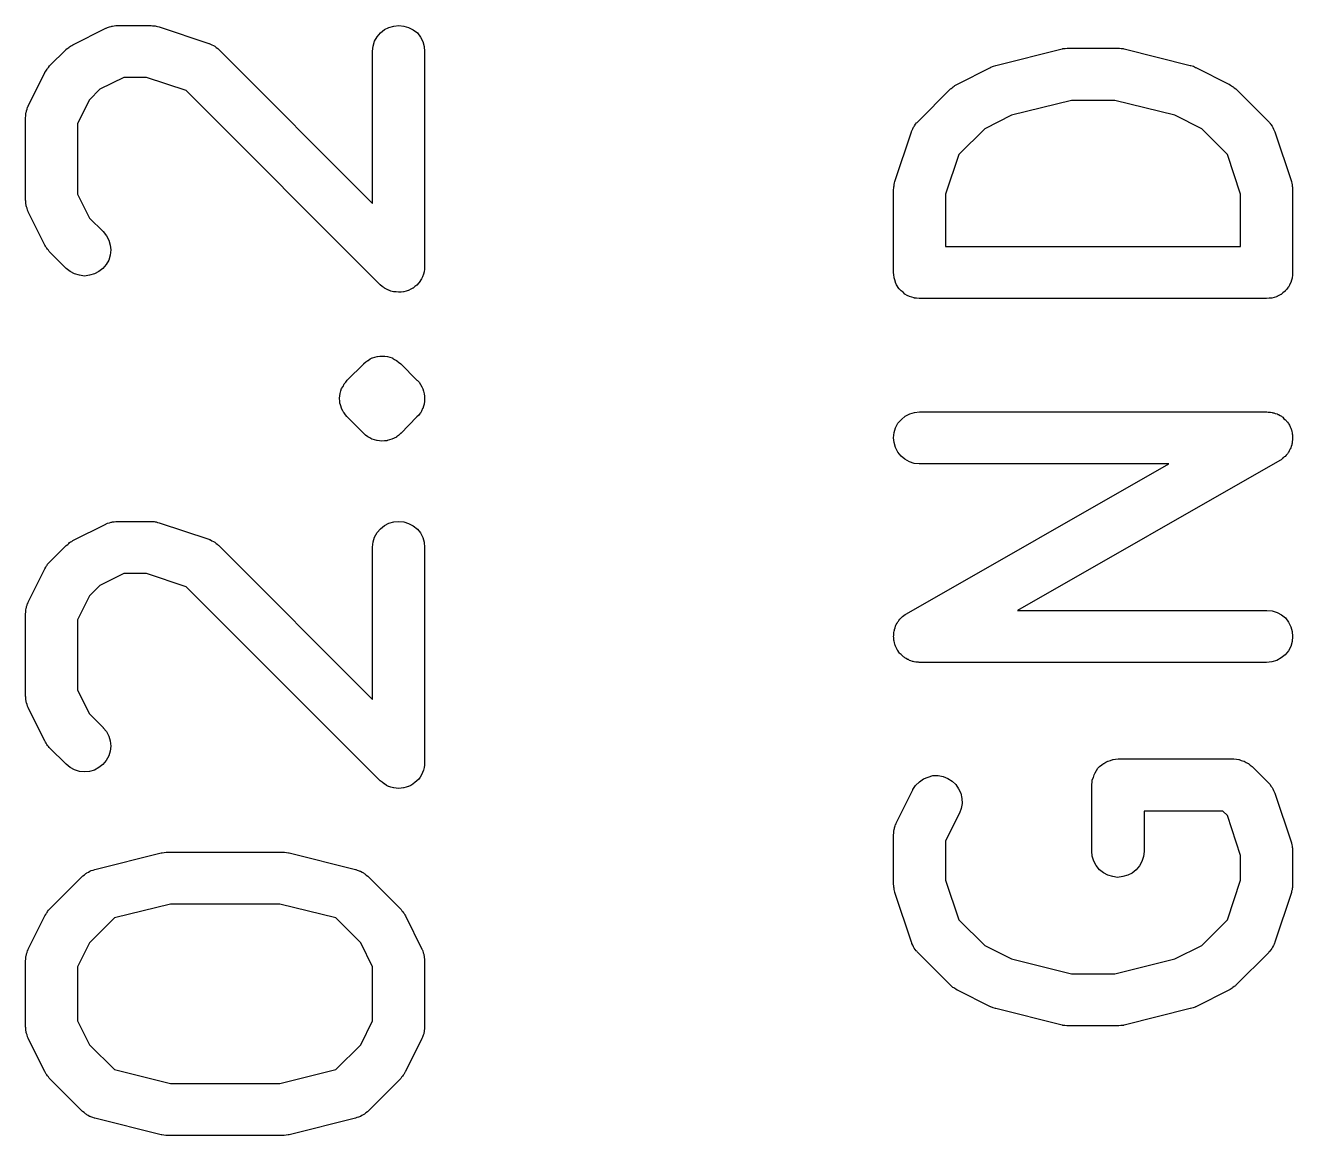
# Model space of a CAD drawing. Extents: x 160.2 to 226.8, y -124.8 to -85.
# Drawn here: x 206.402 to 210.052, y -124.724 to -121.526 of the extents above; entities that cross this region are included whole.
import ezdxf

# ---------------------------------------------------------------- set-up
doc = ezdxf.new("R2010")
doc.units = 0
doc.layers.add('BLACK', color=7, linetype='CONTINUOUS')

msp = doc.modelspace()

# ---------------------------------------------------------------- linework, layer by layer
at = {"layer": 'BLACK', "linetype": 'CONTINUOUS'}
for p, q in [((206.539, -121.582), (206.634, -121.534)), ((206.634, -121.534), (206.635, -121.534)), ((206.635, -121.534), (206.637, -121.533)), ((206.637, -121.533), (206.639, -121.532)), ((206.639, -121.532), (206.644, -121.53)), ((206.644, -121.53), (206.649, -121.529)), ((206.649, -121.529), (206.651, -121.528)), ((206.651, -121.528), (206.653, -121.528)), ((206.653, -121.528), (206.658, -121.527)), ((206.658, -121.527), (206.663, -121.526)), ((206.663, -121.526), (206.666, -121.526)), ((206.666, -121.526), (206.668, -121.526)), ((206.668, -121.526), (206.763, -121.526)), ((206.763, -121.526), (206.764, -121.526)), ((206.764, -121.526), (206.768, -121.527)), ((206.768, -121.527), (206.773, -121.527)), ((206.773, -121.527), (206.776, -121.527)), ((206.776, -121.527), (206.779, -121.528)), ((206.779, -121.528), (206.783, -121.529)), ((206.783, -121.529), (206.787, -121.53)), ((206.787, -121.53), (206.93, -121.578)), ((207.425, -121.548), (207.436, -121.538)), ((207.436, -121.538), (207.449, -121.532)), ((207.449, -121.532), (207.463, -121.528)), ((207.463, -121.528), (207.478, -121.526)), ((207.478, -121.526), (207.492, -121.528)), ((207.492, -121.528), (207.506, -121.532)), ((207.506, -121.532), (207.519, -121.539)), ((207.519, -121.539), (207.531, -121.548)), ((206.93, -121.578), (206.931, -121.578)), ((206.931, -121.578), (206.933, -121.579)), ((206.933, -121.579), (206.935, -121.58)), ((206.935, -121.58), (206.939, -121.582)), ((207.404, -121.586), (207.408, -121.572)), ((207.408, -121.572), (207.415, -121.559)), ((207.415, -121.559), (207.425, -121.548)), ((207.531, -121.548), (207.54, -121.56)), ((207.54, -121.56), (207.547, -121.573)), ((207.547, -121.573), (207.551, -121.587)), ((206.472, -121.643), (206.52, -121.596)), ((206.52, -121.595), (206.524, -121.592)), ((206.52, -121.596), (206.52, -121.595)), ((206.524, -121.592), (206.527, -121.59)), ((206.527, -121.59), (206.529, -121.588)), ((206.529, -121.588), (206.532, -121.586)), ((206.532, -121.586), (206.536, -121.584)), ((206.536, -121.584), (206.539, -121.582)), ((206.939, -121.582), (206.944, -121.584)), ((206.944, -121.584), (206.946, -121.585)), ((206.946, -121.585), (206.948, -121.586)), ((206.948, -121.586), (206.952, -121.59)), ((206.952, -121.59), (206.956, -121.593)), ((206.956, -121.593), (206.957, -121.594)), ((206.957, -121.594), (206.959, -121.596)), ((206.959, -121.596), (207.402, -122.039)), ((207.402, -121.6), (207.404, -121.586)), ((207.402, -121.601), (207.402, -121.6)), ((207.402, -122.039), (207.402, -121.601)), ((207.551, -121.587), (207.552, -121.601)), ((207.552, -121.601), (207.552, -122.22)), ((209.197, -121.642), (209.388, -121.594)), ((209.388, -121.594), (209.389, -121.594)), ((209.389, -121.594), (209.39, -121.593)), ((209.39, -121.593), (209.391, -121.593)), ((209.391, -121.593), (209.397, -121.593)), ((209.397, -121.593), (209.403, -121.592)), ((209.403, -121.592), (209.405, -121.592)), ((209.405, -121.592), (209.406, -121.592)), ((209.406, -121.592), (209.549, -121.592)), ((209.549, -121.592), (209.55, -121.592)), ((209.55, -121.592), (209.551, -121.592)), ((209.551, -121.592), (209.553, -121.592)), ((209.553, -121.592), (209.558, -121.593)), ((209.558, -121.593), (209.564, -121.593)), ((209.564, -121.593), (209.566, -121.594)), ((209.566, -121.594), (209.567, -121.594)), ((209.567, -121.594), (209.757, -121.642)), ((206.463, -121.655), (206.465, -121.652)), ((206.465, -121.652), (206.466, -121.65)), ((206.466, -121.65), (206.469, -121.647)), ((206.469, -121.647), (206.472, -121.643)), ((209.087, -121.695), (209.182, -121.647)), ((209.182, -121.647), (209.183, -121.647)), ((209.183, -121.646), (209.19, -121.644)), ((209.183, -121.647), (209.183, -121.646)), ((209.183, -121.647), (209.183, -121.647)), ((209.19, -121.644), (209.197, -121.642)), ((209.197, -121.642), (209.197, -121.642)), ((209.197, -121.642), (209.197, -121.642)), ((209.757, -121.642), (209.758, -121.642)), ((209.758, -121.642), (209.759, -121.642)), ((209.759, -121.642), (209.759, -121.642)), ((209.759, -121.642), (209.766, -121.644)), ((209.766, -121.644), (209.772, -121.647)), ((209.772, -121.647), (209.773, -121.647)), ((209.773, -121.647), (209.773, -121.647)), ((209.773, -121.647), (209.868, -121.695)), ((206.41, -121.758), (206.458, -121.663)), ((206.458, -121.662), (206.461, -121.658)), ((206.458, -121.663), (206.458, -121.662)), ((206.461, -121.658), (206.463, -121.655)), ((206.686, -121.676), (206.617, -121.71)), ((206.751, -121.676), (206.686, -121.676)), ((206.865, -121.714), (206.751, -121.676)), ((206.617, -121.71), (206.587, -121.741)), ((207.424, -122.273), (206.865, -121.714)), ((208.972, -121.804), (209.067, -121.709)), ((209.067, -121.709), (209.068, -121.708)), ((209.068, -121.708), (209.071, -121.706)), ((209.071, -121.706), (209.074, -121.703)), ((209.074, -121.703), (209.077, -121.701)), ((209.077, -121.701), (209.079, -121.699)), ((209.079, -121.699), (209.083, -121.697)), ((209.083, -121.697), (209.087, -121.695)), ((209.868, -121.695), (209.869, -121.695)), ((209.869, -121.695), (209.873, -121.698)), ((209.873, -121.698), (209.876, -121.7)), ((209.876, -121.7), (209.879, -121.702)), ((209.879, -121.702), (209.881, -121.703)), ((209.881, -121.703), (209.884, -121.706)), ((209.884, -121.706), (209.888, -121.709)), ((209.888, -121.709), (209.983, -121.804)), ((206.407, -121.767), (206.408, -121.762)), ((206.408, -121.762), (206.41, -121.76)), ((206.41, -121.76), (206.41, -121.758)), ((206.587, -121.741), (206.552, -121.809)), ((209.415, -121.742), (209.242, -121.785)), ((209.54, -121.742), (209.415, -121.742)), ((209.713, -121.785), (209.54, -121.742)), ((206.402, -121.791), (206.403, -121.788)), ((206.402, -121.792), (206.402, -121.791)), ((206.402, -122.03), (206.402, -121.792)), ((206.403, -121.781), (206.404, -121.776)), ((206.403, -121.786), (206.403, -121.781)), ((206.403, -121.788), (206.403, -121.786)), ((206.404, -121.776), (206.405, -121.774)), ((206.405, -121.772), (206.407, -121.767)), ((206.405, -121.774), (206.405, -121.772)), ((209.242, -121.785), (209.165, -121.824)), ((209.79, -121.824), (209.713, -121.785)), ((206.552, -121.809), (206.552, -122.012)), ((208.906, -121.976), (208.954, -121.833)), ((208.954, -121.832), (208.955, -121.83)), ((208.954, -121.833), (208.954, -121.832)), ((208.955, -121.83), (208.956, -121.828)), ((208.956, -121.828), (208.958, -121.824)), ((208.958, -121.824), (208.96, -121.819)), ((208.96, -121.819), (208.962, -121.817)), ((208.962, -121.817), (208.963, -121.815)), ((208.963, -121.815), (208.966, -121.811)), ((208.966, -121.811), (208.969, -121.807)), ((208.969, -121.807), (208.971, -121.806)), ((208.971, -121.806), (208.972, -121.804)), ((209.165, -121.824), (209.091, -121.898)), ((209.864, -121.898), (209.79, -121.824)), ((209.983, -121.804), (209.984, -121.805)), ((209.984, -121.805), (209.985, -121.807)), ((209.985, -121.807), (209.987, -121.808)), ((209.987, -121.808), (209.989, -121.812)), ((209.989, -121.812), (209.993, -121.816)), ((209.993, -121.816), (209.994, -121.818)), ((209.994, -121.818), (209.995, -121.82)), ((209.995, -121.82), (209.997, -121.825)), ((209.997, -121.825), (209.999, -121.829)), ((209.999, -121.829), (210, -121.831)), ((210, -121.831), (210.001, -121.833)), ((210.001, -121.833), (210.049, -121.976)), ((209.091, -121.898), (209.052, -122.012)), ((209.902, -122.012), (209.864, -121.898)), ((208.904, -121.984), (208.905, -121.98)), ((208.905, -121.98), (208.906, -121.976)), ((210.049, -121.976), (210.049, -121.977)), ((210.049, -121.977), (210.05, -121.981)), ((210.05, -121.981), (210.051, -121.985)), ((206.552, -122.012), (206.587, -122.081)), ((208.902, -121.999), (208.903, -121.995)), ((208.902, -122), (208.902, -121.999)), ((208.902, -122.238), (208.902, -122)), ((208.903, -121.991), (208.904, -121.988)), ((208.903, -121.995), (208.903, -121.991)), ((208.904, -121.988), (208.904, -121.984)), ((209.052, -122.012), (209.052, -122.163)), ((209.902, -122.163), (209.902, -122.012)), ((210.051, -121.985), (210.051, -121.989)), ((210.051, -121.989), (210.052, -121.992)), ((210.052, -121.992), (210.052, -121.996)), ((210.052, -121.996), (210.052, -122)), ((210.052, -122), (210.052, -122.238)), ((206.403, -122.032), (206.402, -122.03)), ((206.403, -122.034), (206.403, -122.032)), ((206.403, -122.039), (206.403, -122.034)), ((206.404, -122.044), (206.403, -122.039)), ((206.404, -122.046), (206.404, -122.044)), ((206.405, -122.049), (206.404, -122.046)), ((206.407, -122.053), (206.405, -122.049)), ((206.408, -122.058), (206.407, -122.053)), ((206.409, -122.06), (206.408, -122.058)), ((206.41, -122.062), (206.409, -122.06)), ((206.41, -122.063), (206.41, -122.062)), ((206.458, -122.159), (206.41, -122.063)), ((206.587, -122.081), (206.626, -122.12)), ((206.626, -122.12), (206.626, -122.12)), ((206.626, -122.12), (206.636, -122.132)), ((206.46, -122.162), (206.458, -122.159)), ((206.462, -122.166), (206.46, -122.162)), ((206.636, -122.132), (206.642, -122.145)), ((206.642, -122.145), (206.646, -122.159)), ((206.646, -122.159), (206.648, -122.173)), ((209.052, -122.163), (209.902, -122.163)), ((206.464, -122.168), (206.462, -122.166)), ((206.466, -122.171), (206.464, -122.168)), ((206.469, -122.174), (206.466, -122.171)), ((206.471, -122.177), (206.469, -122.174)), ((206.472, -122.178), (206.471, -122.177)), ((206.52, -122.226), (206.472, -122.178)), ((206.642, -122.202), (206.635, -122.215)), ((206.646, -122.188), (206.642, -122.202)), ((206.648, -122.173), (206.646, -122.188)), ((206.531, -122.235), (206.52, -122.226)), ((206.544, -122.242), (206.531, -122.235)), ((206.614, -122.235), (206.601, -122.242)), ((206.625, -122.226), (206.614, -122.235)), ((206.635, -122.215), (206.625, -122.226)), ((207.551, -122.236), (207.549, -122.243)), ((207.552, -122.228), (207.551, -122.236)), ((207.551, -122.236), (207.551, -122.236)), ((207.551, -122.236), (207.551, -122.236)), ((207.552, -122.22), (207.552, -122.221)), ((207.552, -122.221), (207.552, -122.221)), ((207.552, -122.221), (207.552, -122.221)), ((207.552, -122.221), (207.552, -122.221)), ((207.552, -122.221), (207.552, -122.228)), ((208.903, -122.245), (208.902, -122.238)), ((210.052, -122.238), (210.052, -122.239)), ((206.558, -122.246), (206.544, -122.242)), ((206.572, -122.248), (206.558, -122.246)), ((206.587, -122.246), (206.572, -122.248)), ((206.601, -122.242), (206.587, -122.246)), ((207.43, -122.278), (207.424, -122.273)), ((207.53, -122.274), (207.524, -122.278)), ((207.535, -122.268), (207.53, -122.274)), ((207.53, -122.274), (207.53, -122.274)), ((207.53, -122.274), (207.53, -122.274)), ((207.539, -122.263), (207.535, -122.268)), ((207.543, -122.256), (207.539, -122.262)), ((207.539, -122.262), (207.539, -122.262)), ((207.539, -122.262), (207.539, -122.263)), ((207.546, -122.25), (207.543, -122.256)), ((207.549, -122.243), (207.546, -122.25)), ((207.546, -122.25), (207.546, -122.25)), ((207.546, -122.25), (207.546, -122.25)), ((208.904, -122.252), (208.903, -122.245)), ((208.904, -122.253), (208.904, -122.252)), ((208.904, -122.252), (208.904, -122.252)), ((208.906, -122.259), (208.904, -122.253)), ((208.908, -122.266), (208.906, -122.259)), ((208.908, -122.267), (208.908, -122.266)), ((208.908, -122.266), (208.908, -122.266)), ((208.911, -122.273), (208.908, -122.267)), ((208.915, -122.279), (208.911, -122.273)), ((210.043, -122.274), (210.04, -122.28)), ((210.046, -122.268), (210.043, -122.274)), ((210.047, -122.267), (210.046, -122.267)), ((210.046, -122.267), (210.046, -122.268)), ((210.049, -122.26), (210.047, -122.267)), ((210.051, -122.254), (210.049, -122.26)), ((210.052, -122.246), (210.051, -122.253)), ((210.051, -122.253), (210.051, -122.253)), ((210.051, -122.253), (210.051, -122.254)), ((210.052, -122.239), (210.052, -122.239)), ((210.052, -122.239), (210.052, -122.239)), ((210.052, -122.239), (210.052, -122.239)), ((210.052, -122.239), (210.052, -122.246)), ((207.435, -122.282), (207.43, -122.278)), ((207.436, -122.282), (207.435, -122.282)), ((207.436, -122.283), (207.436, -122.282)), ((207.442, -122.286), (207.436, -122.283)), ((207.448, -122.289), (207.442, -122.286)), ((207.449, -122.289), (207.448, -122.289)), ((207.448, -122.289), (207.448, -122.289)), ((207.455, -122.292), (207.449, -122.289)), ((207.462, -122.294), (207.455, -122.292)), ((207.463, -122.294), (207.462, -122.294)), ((207.462, -122.294), (207.462, -122.294)), ((207.47, -122.294), (207.463, -122.294)), ((207.477, -122.295), (207.47, -122.294)), ((207.484, -122.295), (207.477, -122.295)), ((207.477, -122.295), (207.477, -122.295)), ((207.477, -122.295), (207.477, -122.295)), ((207.491, -122.294), (207.484, -122.295)), ((207.492, -122.294), (207.491, -122.294)), ((207.499, -122.292), (207.492, -122.294)), ((207.492, -122.294), (207.492, -122.294)), ((207.505, -122.29), (207.499, -122.292)), ((207.506, -122.29), (207.505, -122.29)), ((207.512, -122.286), (207.506, -122.29)), ((207.506, -122.29), (207.506, -122.29)), ((207.518, -122.283), (207.512, -122.286)), ((207.519, -122.283), (207.518, -122.283)), ((207.524, -122.278), (207.519, -122.283)), ((207.519, -122.283), (207.519, -122.283)), ((208.915, -122.28), (208.915, -122.279)), ((208.915, -122.279), (208.915, -122.279)), ((208.919, -122.285), (208.915, -122.28)), ((208.924, -122.291), (208.919, -122.285)), ((208.93, -122.295), (208.924, -122.291)), ((208.924, -122.291), (208.924, -122.291)), ((208.924, -122.291), (208.924, -122.291)), ((208.935, -122.3), (208.93, -122.295)), ((208.942, -122.304), (208.935, -122.3)), ((208.935, -122.3), (208.935, -122.3)), ((208.935, -122.3), (208.935, -122.3)), ((208.948, -122.307), (208.942, -122.304)), ((208.955, -122.309), (208.948, -122.307)), ((208.948, -122.307), (208.948, -122.307)), ((208.948, -122.307), (208.948, -122.307)), ((208.962, -122.311), (208.955, -122.309)), ((208.962, -122.312), (208.962, -122.311)), ((208.962, -122.311), (208.962, -122.311)), ((209.999, -122.31), (209.992, -122.312)), ((210.005, -122.308), (209.999, -122.31)), ((210.006, -122.308), (210.005, -122.308)), ((210.012, -122.304), (210.006, -122.307)), ((210.006, -122.307), (210.006, -122.308)), ((210.018, -122.301), (210.012, -122.304)), ((210.019, -122.301), (210.018, -122.301)), ((210.024, -122.296), (210.019, -122.301)), ((210.019, -122.301), (210.019, -122.301)), ((210.03, -122.292), (210.024, -122.296)), ((210.035, -122.286), (210.03, -122.291)), ((210.03, -122.291), (210.03, -122.291)), ((210.03, -122.291), (210.03, -122.292)), ((210.039, -122.28), (210.035, -122.286)), ((210.04, -122.28), (210.039, -122.28)), ((210.039, -122.28), (210.039, -122.28)), ((208.969, -122.312), (208.962, -122.312)), ((208.976, -122.313), (208.969, -122.312)), ((208.977, -122.313), (208.976, -122.313)), ((209.977, -122.313), (208.977, -122.313)), ((208.977, -122.313), (208.977, -122.313)), ((208.977, -122.313), (208.977, -122.313)), ((208.977, -122.313), (208.977, -122.313)), ((209.984, -122.312), (209.977, -122.313)), ((209.991, -122.312), (209.984, -122.312)), ((209.992, -122.312), (209.991, -122.312)), ((209.992, -122.312), (209.992, -122.312)), ((207.383, -122.495), (207.388, -122.491)), ((207.388, -122.491), (207.389, -122.491)), ((207.389, -122.491), (207.395, -122.487)), ((207.389, -122.491), (207.389, -122.491)), ((207.395, -122.487), (207.401, -122.484)), ((207.401, -122.484), (207.402, -122.484)), ((207.402, -122.484), (207.409, -122.482)), ((207.402, -122.484), (207.402, -122.484)), ((207.409, -122.482), (207.415, -122.48)), ((207.415, -122.48), (207.416, -122.48)), ((207.416, -122.48), (207.423, -122.479)), ((207.416, -122.48), (207.416, -122.48)), ((207.423, -122.479), (207.43, -122.479)), ((207.43, -122.479), (207.431, -122.479)), ((207.43, -122.479), (207.43, -122.479)), ((207.431, -122.479), (207.437, -122.479)), ((207.437, -122.479), (207.445, -122.48)), ((207.445, -122.48), (207.445, -122.48)), ((207.445, -122.48), (207.445, -122.48)), ((207.445, -122.48), (207.452, -122.482)), ((207.452, -122.482), (207.459, -122.484)), ((207.459, -122.484), (207.459, -122.484)), ((207.459, -122.484), (207.459, -122.485)), ((207.459, -122.485), (207.465, -122.488)), ((207.465, -122.488), (207.471, -122.491)), ((207.471, -122.491), (207.472, -122.491)), ((207.472, -122.491), (207.472, -122.492)), ((207.472, -122.492), (207.477, -122.496)), ((207.329, -122.548), (207.377, -122.501)), ((207.377, -122.5), (207.383, -122.495)), ((207.377, -122.501), (207.377, -122.5)), ((207.377, -122.5), (207.377, -122.5)), ((207.377, -122.5), (207.377, -122.5)), ((207.377, -122.5), (207.377, -122.5)), ((207.477, -122.496), (207.483, -122.501)), ((207.483, -122.501), (207.53, -122.548)), ((207.313, -122.572), (207.317, -122.566)), ((207.317, -122.566), (207.32, -122.559)), ((207.32, -122.559), (207.325, -122.554)), ((207.32, -122.559), (207.32, -122.559)), ((207.32, -122.559), (207.32, -122.559)), ((207.32, -122.559), (207.32, -122.559)), ((207.32, -122.559), (207.32, -122.559)), ((207.325, -122.554), (207.329, -122.548)), ((207.53, -122.548), (207.531, -122.549)), ((207.531, -122.549), (207.531, -122.549)), ((207.531, -122.549), (207.531, -122.549)), ((207.531, -122.549), (207.531, -122.549)), ((207.531, -122.549), (207.531, -122.549)), ((207.531, -122.549), (207.531, -122.549)), ((207.531, -122.549), (207.531, -122.549)), ((207.531, -122.549), (207.536, -122.554)), ((207.536, -122.554), (207.54, -122.56)), ((207.54, -122.56), (207.54, -122.56)), ((207.54, -122.56), (207.54, -122.56)), ((207.54, -122.56), (207.54, -122.56)), ((207.54, -122.56), (207.54, -122.56)), ((207.54, -122.56), (207.544, -122.567)), ((207.544, -122.567), (207.547, -122.573)), ((207.307, -122.6), (207.308, -122.593)), ((207.307, -122.601), (207.307, -122.6)), ((207.308, -122.608), (207.307, -122.601)), ((207.307, -122.601), (207.307, -122.601)), ((207.307, -122.601), (207.307, -122.601)), ((207.307, -122.601), (207.307, -122.601)), ((207.308, -122.593), (207.309, -122.586)), ((207.309, -122.586), (207.311, -122.579)), ((207.309, -122.586), (207.309, -122.586)), ((207.309, -122.586), (207.309, -122.586)), ((207.309, -122.586), (207.309, -122.586)), ((207.309, -122.586), (207.309, -122.586)), ((207.311, -122.579), (207.313, -122.572)), ((207.313, -122.572), (207.313, -122.572)), ((207.313, -122.572), (207.313, -122.572)), ((207.313, -122.572), (207.313, -122.572)), ((207.313, -122.572), (207.313, -122.572)), ((207.547, -122.573), (207.547, -122.573)), ((207.547, -122.573), (207.547, -122.573)), ((207.547, -122.573), (207.547, -122.573)), ((207.547, -122.573), (207.547, -122.573)), ((207.547, -122.573), (207.549, -122.58)), ((207.549, -122.58), (207.551, -122.587)), ((207.551, -122.587), (207.551, -122.587)), ((207.551, -122.587), (207.551, -122.587)), ((207.551, -122.587), (207.551, -122.587)), ((207.551, -122.587), (207.551, -122.587)), ((207.551, -122.587), (207.552, -122.594)), ((207.552, -122.594), (207.552, -122.601)), ((207.552, -122.601), (207.552, -122.602)), ((207.552, -122.602), (207.552, -122.602)), ((207.552, -122.602), (207.552, -122.602)), ((207.552, -122.602), (207.552, -122.602)), ((207.552, -122.602), (207.552, -122.609)), ((207.308, -122.615), (207.308, -122.608)), ((207.309, -122.615), (207.308, -122.615)), ((207.308, -122.615), (207.308, -122.615)), ((207.308, -122.615), (207.308, -122.615)), ((207.309, -122.616), (207.309, -122.615)), ((207.311, -122.622), (207.309, -122.616)), ((207.313, -122.629), (207.311, -122.622)), ((207.313, -122.63), (207.313, -122.629)), ((207.313, -122.629), (207.313, -122.629)), ((207.313, -122.629), (207.313, -122.629)), ((207.313, -122.629), (207.313, -122.629)), ((207.316, -122.636), (207.313, -122.63)), ((207.319, -122.642), (207.316, -122.636)), ((207.543, -122.637), (207.54, -122.643)), ((207.546, -122.63), (207.543, -122.637)), ((207.547, -122.63), (207.546, -122.63)), ((207.546, -122.63), (207.546, -122.63)), ((207.549, -122.623), (207.547, -122.63)), ((207.547, -122.63), (207.547, -122.63)), ((207.547, -122.63), (207.547, -122.63)), ((207.551, -122.617), (207.549, -122.623)), ((207.549, -122.623), (207.549, -122.623)), ((207.552, -122.609), (207.551, -122.616)), ((207.551, -122.616), (207.551, -122.616)), ((207.551, -122.616), (207.551, -122.616)), ((207.551, -122.616), (207.551, -122.616)), ((207.551, -122.616), (207.551, -122.617)), ((208.963, -122.641), (208.977, -122.639)), ((208.977, -122.639), (209.977, -122.639)), ((209.977, -122.639), (209.978, -122.639)), ((209.978, -122.639), (209.981, -122.64)), ((209.981, -122.64), (209.983, -122.64)), ((209.983, -122.64), (209.988, -122.64)), ((209.988, -122.64), (209.993, -122.641)), ((207.32, -122.642), (207.319, -122.642)), ((207.319, -122.642), (207.319, -122.642)), ((207.319, -122.642), (207.319, -122.642)), ((207.319, -122.642), (207.319, -122.642)), ((207.324, -122.648), (207.32, -122.642)), ((207.328, -122.653), (207.324, -122.648)), ((207.329, -122.654), (207.328, -122.653)), ((207.377, -122.702), (207.329, -122.654)), ((207.329, -122.654), (207.329, -122.654)), ((207.329, -122.654), (207.329, -122.654)), ((207.329, -122.654), (207.329, -122.654)), ((207.329, -122.654), (207.329, -122.654)), ((207.329, -122.654), (207.329, -122.654)), ((207.329, -122.654), (207.329, -122.654)), ((207.53, -122.654), (207.483, -122.702)), ((207.535, -122.649), (207.53, -122.654)), ((207.539, -122.643), (207.535, -122.649)), ((207.535, -122.649), (207.535, -122.649)), ((207.54, -122.643), (207.539, -122.643)), ((207.539, -122.643), (207.539, -122.643)), ((207.54, -122.643), (207.54, -122.643)), ((207.54, -122.643), (207.54, -122.643)), ((208.908, -122.685), (208.915, -122.672)), ((208.915, -122.672), (208.925, -122.661)), ((208.925, -122.661), (208.936, -122.652)), ((208.936, -122.652), (208.949, -122.645)), ((208.949, -122.645), (208.963, -122.641)), ((209.993, -122.641), (209.995, -122.642)), ((209.995, -122.642), (209.998, -122.642)), ((209.998, -122.642), (210.002, -122.644)), ((210.002, -122.644), (210.007, -122.645)), ((210.007, -122.645), (210.009, -122.647)), ((210.009, -122.647), (210.011, -122.647)), ((210.011, -122.647), (210.016, -122.65)), ((210.016, -122.65), (210.02, -122.652)), ((210.02, -122.652), (210.022, -122.654)), ((210.022, -122.654), (210.024, -122.655)), ((210.024, -122.655), (210.027, -122.659)), ((210.027, -122.659), (210.031, -122.662)), ((210.031, -122.662), (210.033, -122.664)), ((210.033, -122.664), (210.034, -122.666)), ((210.034, -122.666), (210.037, -122.669)), ((210.037, -122.669), (210.04, -122.673)), ((210.04, -122.673), (210.041, -122.675)), ((210.041, -122.675), (210.043, -122.678)), ((207.382, -122.706), (207.377, -122.702)), ((207.388, -122.711), (207.382, -122.706)), ((207.394, -122.714), (207.388, -122.711)), ((207.388, -122.711), (207.388, -122.711)), ((207.388, -122.711), (207.388, -122.711)), ((207.471, -122.712), (207.464, -122.715)), ((207.477, -122.707), (207.471, -122.711)), ((207.471, -122.711), (207.471, -122.712)), ((207.471, -122.712), (207.471, -122.712)), ((207.482, -122.703), (207.477, -122.707)), ((207.483, -122.702), (207.482, -122.702)), ((207.482, -122.702), (207.482, -122.702)), ((207.482, -122.702), (207.482, -122.702)), ((207.482, -122.702), (207.482, -122.703)), ((208.902, -122.714), (208.904, -122.699)), ((208.904, -122.699), (208.908, -122.685)), ((210.043, -122.678), (210.045, -122.682)), ((210.045, -122.682), (210.047, -122.686)), ((210.047, -122.686), (210.048, -122.689)), ((210.048, -122.689), (210.049, -122.691)), ((210.049, -122.691), (210.05, -122.696)), ((210.05, -122.696), (210.051, -122.7)), ((210.051, -122.7), (210.051, -122.703)), ((210.051, -122.703), (210.052, -122.705)), ((210.052, -122.705), (210.052, -122.71)), ((210.052, -122.71), (210.052, -122.715)), ((207.4, -122.718), (207.394, -122.714)), ((207.401, -122.718), (207.4, -122.718)), ((207.408, -122.72), (207.401, -122.718)), ((207.401, -122.718), (207.401, -122.718)), ((207.414, -122.722), (207.408, -122.72)), ((207.415, -122.722), (207.414, -122.722)), ((207.422, -122.723), (207.415, -122.722)), ((207.415, -122.722), (207.415, -122.722)), ((207.429, -122.724), (207.422, -122.723)), ((207.436, -122.723), (207.429, -122.724)), ((207.429, -122.724), (207.429, -122.724)), ((207.429, -122.724), (207.429, -122.724)), ((207.444, -122.723), (207.436, -122.723)), ((207.451, -122.72), (207.444, -122.722)), ((207.444, -122.722), (207.444, -122.722)), ((207.444, -122.722), (207.444, -122.723)), ((207.458, -122.718), (207.451, -122.72)), ((207.464, -122.715), (207.458, -122.718)), ((207.458, -122.718), (207.458, -122.718)), ((207.458, -122.718), (207.458, -122.718)), ((208.904, -122.728), (208.902, -122.714)), ((208.908, -122.742), (208.904, -122.728)), ((208.915, -122.755), (208.908, -122.742)), ((210.044, -122.748), (210.042, -122.752)), ((210.045, -122.746), (210.044, -122.748)), ((210.047, -122.743), (210.045, -122.746)), ((210.048, -122.739), (210.047, -122.743)), ((210.05, -122.734), (210.048, -122.739)), ((210.051, -122.729), (210.05, -122.732)), ((210.05, -122.732), (210.05, -122.734)), ((210.052, -122.72), (210.051, -122.725)), ((210.051, -122.725), (210.051, -122.729)), ((210.052, -122.715), (210.052, -122.717)), ((210.052, -122.717), (210.052, -122.72)), ((208.924, -122.767), (208.915, -122.755)), ((208.935, -122.776), (208.924, -122.767)), ((208.948, -122.783), (208.935, -122.776)), ((208.962, -122.788), (208.948, -122.783)), ((210.015, -122.779), (209.26, -123.211)), ((210.017, -122.778), (210.015, -122.779)), ((210.019, -122.777), (210.017, -122.778)), ((210.023, -122.774), (210.019, -122.777)), ((210.027, -122.771), (210.023, -122.774)), ((210.028, -122.769), (210.027, -122.771)), ((210.03, -122.768), (210.028, -122.769)), ((210.033, -122.764), (210.03, -122.768)), ((210.037, -122.76), (210.033, -122.764)), ((210.038, -122.758), (210.037, -122.76)), ((210.04, -122.756), (210.038, -122.758)), ((210.042, -122.752), (210.04, -122.756)), ((208.94, -123.221), (209.695, -122.789)), ((208.976, -122.789), (208.962, -122.788)), ((208.977, -122.789), (208.976, -122.789)), ((209.695, -122.789), (208.977, -122.789)), ((206.539, -123.01), (206.634, -122.963)), ((206.634, -122.963), (206.635, -122.962)), ((206.635, -122.962), (206.637, -122.961)), ((206.637, -122.961), (206.639, -122.96)), ((206.639, -122.96), (206.644, -122.959)), ((206.644, -122.959), (206.649, -122.957)), ((206.649, -122.957), (206.651, -122.957)), ((206.651, -122.957), (206.653, -122.956)), ((206.653, -122.956), (206.658, -122.956)), ((206.658, -122.956), (206.663, -122.955)), ((206.663, -122.955), (206.666, -122.955)), ((206.666, -122.955), (206.668, -122.955)), ((206.668, -122.955), (206.763, -122.955)), ((206.763, -122.955), (206.764, -122.955)), ((206.764, -122.955), (206.768, -122.955)), ((206.768, -122.955), (206.773, -122.955)), ((206.773, -122.955), (206.776, -122.956)), ((206.776, -122.956), (206.779, -122.956)), ((206.779, -122.956), (206.783, -122.958)), ((206.783, -122.958), (206.787, -122.959)), ((206.787, -122.959), (206.93, -123.006)), ((207.425, -122.976), (207.436, -122.967)), ((207.436, -122.967), (207.449, -122.96)), ((207.449, -122.96), (207.463, -122.956)), ((207.463, -122.956), (207.478, -122.955)), ((207.478, -122.955), (207.492, -122.956)), ((207.492, -122.956), (207.506, -122.961)), ((207.506, -122.961), (207.519, -122.968)), ((207.519, -122.968), (207.531, -122.977)), ((207.404, -123.014), (207.408, -123)), ((207.408, -123), (207.415, -122.987)), ((207.415, -122.987), (207.425, -122.976)), ((207.531, -122.977), (207.54, -122.988)), ((207.54, -122.988), (207.547, -123.001)), ((207.547, -123.001), (207.551, -123.015)), ((206.472, -123.072), (206.52, -123.024)), ((206.52, -123.024), (206.524, -123.021)), ((206.52, -123.024), (206.52, -123.024)), ((206.524, -123.021), (206.527, -123.018)), ((206.527, -123.018), (206.529, -123.016)), ((206.529, -123.016), (206.532, -123.014)), ((206.532, -123.014), (206.536, -123.013)), ((206.536, -123.013), (206.539, -123.01)), ((206.93, -123.006), (206.931, -123.007)), ((206.931, -123.007), (206.933, -123.007)), ((206.933, -123.007), (206.935, -123.008)), ((206.935, -123.008), (206.939, -123.011)), ((206.939, -123.011), (206.944, -123.013)), ((206.944, -123.013), (206.946, -123.014)), ((206.946, -123.014), (206.948, -123.015)), ((206.948, -123.015), (206.952, -123.018)), ((206.952, -123.018), (206.956, -123.021)), ((206.956, -123.021), (206.957, -123.023)), ((206.957, -123.023), (206.959, -123.024)), ((206.959, -123.024), (207.402, -123.468)), ((207.402, -123.029), (207.404, -123.014)), ((207.402, -123.03), (207.402, -123.029)), ((207.402, -123.468), (207.402, -123.03)), ((207.551, -123.015), (207.552, -123.03)), ((207.552, -123.03), (207.552, -123.649)), ((206.465, -123.081), (206.466, -123.078)), ((206.466, -123.078), (206.469, -123.075)), ((206.469, -123.075), (206.472, -123.072)), ((206.41, -123.187), (206.458, -123.091)), ((206.458, -123.091), (206.461, -123.087)), ((206.458, -123.091), (206.458, -123.091)), ((206.461, -123.087), (206.463, -123.083)), ((206.463, -123.083), (206.465, -123.081)), ((206.686, -123.105), (206.617, -123.139)), ((206.751, -123.105), (206.686, -123.105)), ((206.865, -123.143), (206.751, -123.105)), ((206.617, -123.139), (206.587, -123.169)), ((207.424, -123.702), (206.865, -123.143)), ((206.41, -123.189), (206.41, -123.187)), ((206.587, -123.169), (206.552, -123.238)), ((206.402, -123.219), (206.403, -123.217)), ((206.402, -123.22), (206.402, -123.219)), ((206.402, -123.458), (206.402, -123.22)), ((206.403, -123.21), (206.404, -123.205)), ((206.403, -123.215), (206.403, -123.21)), ((206.403, -123.217), (206.403, -123.215)), ((206.404, -123.205), (206.405, -123.203)), ((206.405, -123.2), (206.407, -123.196)), ((206.405, -123.203), (206.405, -123.2)), ((206.407, -123.196), (206.408, -123.191)), ((206.408, -123.191), (206.41, -123.189)), ((208.932, -123.226), (208.936, -123.223)), ((208.936, -123.223), (208.938, -123.222)), ((208.938, -123.222), (208.94, -123.221)), ((209.26, -123.211), (209.977, -123.211)), ((209.977, -123.211), (209.978, -123.211)), ((209.978, -123.211), (209.993, -123.212)), ((209.993, -123.212), (210.007, -123.217)), ((210.007, -123.217), (210.02, -123.224)), ((210.02, -123.224), (210.031, -123.233)), ((206.552, -123.238), (206.552, -123.441)), ((208.907, -123.261), (208.908, -123.257)), ((208.908, -123.257), (208.909, -123.254)), ((208.909, -123.254), (208.91, -123.252)), ((208.91, -123.252), (208.913, -123.248)), ((208.913, -123.248), (208.915, -123.244)), ((208.915, -123.244), (208.917, -123.242)), ((208.917, -123.242), (208.918, -123.24)), ((208.918, -123.24), (208.921, -123.236)), ((208.921, -123.236), (208.925, -123.232)), ((208.925, -123.232), (208.926, -123.231)), ((208.926, -123.231), (208.928, -123.229)), ((208.928, -123.229), (208.932, -123.226)), ((210.031, -123.233), (210.04, -123.245)), ((210.04, -123.245), (210.047, -123.258)), ((210.047, -123.258), (210.051, -123.272)), ((208.902, -123.285), (208.903, -123.283)), ((208.903, -123.29), (208.902, -123.285)), ((208.903, -123.275), (208.904, -123.271)), ((208.903, -123.28), (208.903, -123.275)), ((208.903, -123.283), (208.903, -123.28)), ((208.903, -123.295), (208.903, -123.29)), ((208.903, -123.297), (208.903, -123.295)), ((208.904, -123.3), (208.903, -123.297)), ((208.904, -123.271), (208.905, -123.268)), ((208.905, -123.266), (208.907, -123.261)), ((208.905, -123.268), (208.905, -123.266)), ((210.051, -123.272), (210.052, -123.286)), ((210.052, -123.286), (210.051, -123.301)), ((208.905, -123.304), (208.904, -123.3)), ((208.906, -123.309), (208.905, -123.304)), ((208.907, -123.311), (208.906, -123.309)), ((208.908, -123.314), (208.907, -123.311)), ((208.91, -123.318), (208.908, -123.314)), ((208.912, -123.322), (208.91, -123.318)), ((208.913, -123.325), (208.912, -123.322)), ((208.915, -123.327), (208.913, -123.325)), ((208.918, -123.331), (208.915, -123.327)), ((208.92, -123.334), (208.918, -123.331)), ((210.04, -123.328), (210.03, -123.339)), ((210.047, -123.315), (210.04, -123.328)), ((210.051, -123.301), (210.047, -123.315)), ((208.922, -123.336), (208.92, -123.334)), ((208.924, -123.338), (208.922, -123.336)), ((208.927, -123.341), (208.924, -123.338)), ((208.931, -123.345), (208.927, -123.341)), ((208.933, -123.346), (208.931, -123.345)), ((208.935, -123.348), (208.933, -123.346)), ((208.939, -123.35), (208.935, -123.348)), ((208.943, -123.353), (208.939, -123.35)), ((208.946, -123.353), (208.943, -123.353)), ((208.948, -123.355), (208.946, -123.353)), ((208.952, -123.356), (208.948, -123.355)), ((208.957, -123.358), (208.952, -123.356)), ((208.959, -123.358), (208.957, -123.358)), ((208.962, -123.359), (208.959, -123.358)), ((208.967, -123.36), (208.962, -123.359)), ((208.971, -123.36), (208.967, -123.36)), ((208.974, -123.36), (208.971, -123.36)), ((208.976, -123.361), (208.974, -123.36)), ((208.977, -123.361), (208.976, -123.361)), ((209.977, -123.361), (208.977, -123.361)), ((209.992, -123.359), (209.977, -123.361)), ((210.006, -123.355), (209.992, -123.359)), ((210.019, -123.348), (210.006, -123.355)), ((210.03, -123.339), (210.019, -123.348)), ((206.552, -123.441), (206.587, -123.509)), ((206.403, -123.461), (206.402, -123.458)), ((206.403, -123.463), (206.403, -123.461)), ((206.403, -123.468), (206.403, -123.463)), ((206.404, -123.473), (206.403, -123.468)), ((206.404, -123.475), (206.404, -123.473)), ((206.405, -123.477), (206.404, -123.475)), ((206.407, -123.482), (206.405, -123.477)), ((206.408, -123.487), (206.407, -123.482)), ((206.409, -123.489), (206.408, -123.487)), ((206.41, -123.491), (206.409, -123.489)), ((206.41, -123.492), (206.41, -123.491)), ((206.458, -123.587), (206.41, -123.492)), ((206.587, -123.509), (206.626, -123.548)), ((206.626, -123.548), (206.626, -123.549)), ((206.626, -123.549), (206.636, -123.56)), ((206.46, -123.591), (206.458, -123.587)), ((206.636, -123.56), (206.642, -123.573)), ((206.642, -123.573), (206.646, -123.587)), ((206.646, -123.587), (206.648, -123.602)), ((206.462, -123.594), (206.46, -123.591)), ((206.464, -123.597), (206.462, -123.594)), ((206.466, -123.6), (206.464, -123.597)), ((206.469, -123.603), (206.466, -123.6)), ((206.471, -123.606), (206.469, -123.603)), ((206.472, -123.607), (206.471, -123.606)), ((206.52, -123.654), (206.472, -123.607)), ((206.646, -123.617), (206.642, -123.63)), ((206.648, -123.602), (206.646, -123.617)), ((206.531, -123.664), (206.52, -123.654)), ((206.625, -123.655), (206.614, -123.664)), ((206.635, -123.643), (206.625, -123.655)), ((206.642, -123.63), (206.635, -123.643)), ((207.552, -123.657), (207.551, -123.664)), ((207.552, -123.649), (207.552, -123.65)), ((207.552, -123.65), (207.552, -123.65)), ((207.552, -123.65), (207.552, -123.65)), ((207.552, -123.65), (207.552, -123.65)), ((207.552, -123.65), (207.552, -123.657)), ((209.491, -123.666), (209.496, -123.661)), ((209.496, -123.661), (209.502, -123.656)), ((209.496, -123.661), (209.496, -123.661)), ((209.496, -123.661), (209.496, -123.661)), ((209.502, -123.656), (209.507, -123.652)), ((209.507, -123.652), (209.508, -123.652)), ((209.508, -123.652), (209.514, -123.648)), ((209.508, -123.652), (209.508, -123.652)), ((209.514, -123.648), (209.52, -123.645)), ((209.52, -123.645), (209.52, -123.645)), ((209.52, -123.645), (209.521, -123.645)), ((209.521, -123.645), (209.527, -123.643)), ((209.527, -123.643), (209.534, -123.641)), ((209.534, -123.641), (209.535, -123.641)), ((209.535, -123.641), (209.542, -123.64)), ((209.535, -123.641), (209.535, -123.641)), ((209.542, -123.64), (209.549, -123.639)), ((209.549, -123.639), (209.882, -123.639)), ((209.882, -123.639), (209.882, -123.639)), ((209.882, -123.639), (209.882, -123.639)), ((209.882, -123.639), (209.883, -123.639)), ((209.882, -123.639), (209.882, -123.639)), ((209.883, -123.639), (209.89, -123.64)), ((209.89, -123.64), (209.897, -123.641)), ((209.897, -123.641), (209.897, -123.641)), ((209.897, -123.641), (209.898, -123.641)), ((209.898, -123.641), (209.904, -123.643)), ((209.904, -123.643), (209.911, -123.645)), ((209.911, -123.645), (209.911, -123.645)), ((209.911, -123.645), (209.912, -123.645)), ((209.912, -123.645), (209.918, -123.649)), ((209.918, -123.649), (209.924, -123.652)), ((209.924, -123.652), (209.924, -123.652)), ((209.924, -123.652), (209.925, -123.652)), ((209.925, -123.652), (209.93, -123.657)), ((209.93, -123.657), (209.935, -123.661)), ((209.935, -123.661), (209.983, -123.709)), ((206.544, -123.67), (206.531, -123.664)), ((206.558, -123.675), (206.544, -123.67)), ((206.572, -123.676), (206.558, -123.675)), ((206.587, -123.675), (206.572, -123.676)), ((206.601, -123.671), (206.587, -123.675)), ((206.614, -123.664), (206.601, -123.671)), ((207.535, -123.697), (207.53, -123.702)), ((207.539, -123.691), (207.535, -123.697)), ((207.543, -123.685), (207.539, -123.691)), ((207.539, -123.691), (207.539, -123.691)), ((207.539, -123.691), (207.539, -123.691)), ((207.546, -123.678), (207.543, -123.685)), ((207.549, -123.671), (207.546, -123.678)), ((207.546, -123.678), (207.546, -123.678)), ((207.546, -123.678), (207.546, -123.678)), ((207.551, -123.664), (207.549, -123.671)), ((207.551, -123.664), (207.551, -123.664)), ((207.551, -123.664), (207.551, -123.664)), ((208.977, -123.705), (208.989, -123.696)), ((208.989, -123.696), (209.002, -123.691)), ((209.002, -123.691), (209.016, -123.687)), ((209.016, -123.687), (209.031, -123.687)), ((209.031, -123.687), (209.045, -123.69)), ((209.045, -123.69), (209.059, -123.695)), ((209.059, -123.695), (209.071, -123.703)), ((209.475, -123.699), (209.478, -123.692)), ((209.478, -123.692), (209.48, -123.685)), ((209.48, -123.685), (209.483, -123.679)), ((209.48, -123.685), (209.48, -123.685)), ((209.48, -123.685), (209.48, -123.685)), ((209.483, -123.679), (209.487, -123.672)), ((209.487, -123.672), (209.491, -123.666)), ((209.487, -123.672), (209.487, -123.672)), ((209.487, -123.672), (209.487, -123.672)), ((207.43, -123.706), (207.424, -123.702)), ((207.435, -123.711), (207.43, -123.706)), ((207.436, -123.711), (207.435, -123.711)), ((207.442, -123.715), (207.436, -123.711)), ((207.436, -123.711), (207.436, -123.711)), ((207.448, -123.718), (207.442, -123.715)), ((207.449, -123.718), (207.448, -123.718)), ((207.448, -123.718), (207.448, -123.718)), ((207.455, -123.72), (207.449, -123.718)), ((207.462, -123.722), (207.455, -123.72)), ((207.463, -123.722), (207.462, -123.722)), ((207.462, -123.722), (207.462, -123.722)), ((207.47, -123.723), (207.463, -123.722)), ((207.477, -123.724), (207.47, -123.723)), ((207.484, -123.723), (207.477, -123.724)), ((207.477, -123.724), (207.477, -123.724)), ((207.477, -123.724), (207.477, -123.724)), ((207.491, -123.722), (207.484, -123.723)), ((207.492, -123.722), (207.491, -123.722)), ((207.499, -123.72), (207.492, -123.722)), ((207.492, -123.722), (207.492, -123.722)), ((207.505, -123.718), (207.499, -123.72)), ((207.506, -123.718), (207.505, -123.718)), ((207.512, -123.715), (207.506, -123.718)), ((207.506, -123.718), (207.506, -123.718)), ((207.518, -123.712), (207.512, -123.715)), ((207.519, -123.711), (207.518, -123.712)), ((207.524, -123.707), (207.519, -123.711)), ((207.519, -123.711), (207.519, -123.711)), ((207.53, -123.702), (207.524, -123.707)), ((207.53, -123.702), (207.53, -123.702)), ((207.53, -123.702), (207.53, -123.702)), ((208.91, -123.824), (208.958, -123.728)), ((208.958, -123.727), (208.966, -123.715)), ((208.958, -123.728), (208.958, -123.727)), ((208.966, -123.715), (208.977, -123.705)), ((209.071, -123.703), (209.082, -123.713)), ((209.082, -123.713), (209.09, -123.725)), ((209.09, -123.725), (209.096, -123.738)), ((209.474, -123.713), (209.475, -123.706)), ((209.474, -123.714), (209.474, -123.713)), ((209.474, -123.905), (209.474, -123.714)), ((209.474, -123.714), (209.474, -123.714)), ((209.474, -123.714), (209.474, -123.714)), ((209.474, -123.714), (209.474, -123.714)), ((209.475, -123.706), (209.475, -123.699)), ((209.475, -123.699), (209.475, -123.699)), ((209.475, -123.699), (209.475, -123.699)), ((209.983, -123.709), (209.984, -123.71)), ((209.984, -123.71), (209.985, -123.711)), ((209.985, -123.711), (209.987, -123.713)), ((209.987, -123.713), (209.989, -123.717)), ((209.989, -123.717), (209.993, -123.721)), ((209.993, -123.721), (209.994, -123.723)), ((209.994, -123.723), (209.995, -123.725)), ((209.995, -123.725), (209.997, -123.73)), ((209.997, -123.73), (209.999, -123.734)), ((209.999, -123.734), (210, -123.736)), ((209.096, -123.738), (209.099, -123.753)), ((209.1, -123.767), (209.097, -123.782)), ((209.099, -123.753), (209.1, -123.767)), ((210, -123.736), (210.001, -123.738)), ((210.001, -123.738), (210.049, -123.881)), ((209.092, -123.795), (209.052, -123.875)), ((209.097, -123.782), (209.092, -123.795)), ((209.851, -123.789), (209.624, -123.789)), ((209.624, -123.789), (209.624, -123.905)), ((209.864, -123.802), (209.851, -123.789)), ((209.902, -123.917), (209.864, -123.802)), ((208.903, -123.847), (208.904, -123.842)), ((208.904, -123.842), (208.905, -123.839)), ((208.905, -123.837), (208.907, -123.832)), ((208.905, -123.839), (208.905, -123.837)), ((208.907, -123.832), (208.908, -123.828)), ((208.908, -123.828), (208.91, -123.826)), ((208.91, -123.826), (208.91, -123.824)), ((208.902, -123.856), (208.903, -123.854)), ((208.902, -123.857), (208.902, -123.856)), ((208.902, -124), (208.902, -123.857)), ((208.903, -123.852), (208.903, -123.847)), ((208.903, -123.854), (208.903, -123.852)), ((209.052, -123.875), (209.052, -123.988)), ((210.049, -123.881), (210.049, -123.882)), ((206.602, -123.957), (206.793, -123.909)), ((206.793, -123.909), (206.794, -123.909)), ((206.794, -123.909), (206.795, -123.909)), ((206.795, -123.909), (206.796, -123.909)), ((206.796, -123.909), (206.802, -123.908)), ((206.802, -123.908), (206.808, -123.907)), ((206.808, -123.907), (206.809, -123.907)), ((206.809, -123.907), (206.811, -123.907)), ((206.811, -123.907), (207.144, -123.907)), ((207.144, -123.907), (207.145, -123.907)), ((207.145, -123.907), (207.146, -123.907)), ((207.146, -123.907), (207.148, -123.907)), ((207.148, -123.907), (207.154, -123.908)), ((207.154, -123.908), (207.16, -123.909)), ((207.16, -123.909), (207.161, -123.909)), ((207.161, -123.909), (207.162, -123.909)), ((207.162, -123.909), (207.353, -123.957)), ((209.475, -123.919), (209.474, -123.905)), ((209.624, -123.906), (209.622, -123.92)), ((209.624, -123.905), (209.624, -123.906)), ((209.902, -123.988), (209.902, -123.917)), ((210.049, -123.882), (210.05, -123.886)), ((210.05, -123.886), (210.051, -123.89)), ((210.051, -123.89), (210.051, -123.893)), ((210.051, -123.893), (210.052, -123.896)), ((210.052, -123.896), (210.052, -123.901)), ((210.052, -123.901), (210.052, -123.905)), ((210.052, -123.905), (210.052, -124)), ((209.479, -123.933), (209.475, -123.919)), ((209.486, -123.946), (209.479, -123.933)), ((209.496, -123.958), (209.486, -123.946)), ((209.611, -123.947), (209.601, -123.958)), ((209.618, -123.934), (209.611, -123.947)), ((209.622, -123.92), (209.618, -123.934)), ((206.472, -124.072), (206.567, -123.977)), ((206.567, -123.977), (206.568, -123.976)), ((206.568, -123.976), (206.572, -123.973)), ((206.572, -123.973), (206.576, -123.969)), ((206.576, -123.969), (206.578, -123.968)), ((206.578, -123.968), (206.579, -123.967)), ((206.579, -123.967), (206.584, -123.965)), ((206.584, -123.965), (206.588, -123.962)), ((206.588, -123.962), (206.59, -123.961)), ((206.59, -123.961), (206.592, -123.96)), ((206.592, -123.96), (206.597, -123.959)), ((206.597, -123.959), (206.602, -123.957)), ((207.353, -123.957), (207.354, -123.957)), ((207.354, -123.957), (207.358, -123.959)), ((207.358, -123.959), (207.363, -123.961)), ((207.363, -123.961), (207.365, -123.962)), ((207.365, -123.962), (207.367, -123.962)), ((207.367, -123.962), (207.372, -123.965)), ((207.372, -123.965), (207.376, -123.967)), ((207.376, -123.967), (207.378, -123.969)), ((207.378, -123.969), (207.38, -123.97)), ((207.38, -123.97), (207.384, -123.974)), ((207.384, -123.974), (207.388, -123.977)), ((207.388, -123.977), (207.483, -124.072)), ((209.052, -123.988), (209.091, -124.102)), ((209.507, -123.967), (209.496, -123.958)), ((209.52, -123.974), (209.507, -123.967)), ((209.534, -123.978), (209.52, -123.974)), ((209.548, -123.98), (209.534, -123.978)), ((209.563, -123.978), (209.548, -123.98)), ((209.577, -123.974), (209.563, -123.978)), ((209.59, -123.968), (209.577, -123.974)), ((209.601, -123.958), (209.59, -123.968)), ((209.864, -124.102), (209.902, -123.988)), ((208.903, -124.004), (208.902, -124)), ((208.903, -124.008), (208.903, -124.004)), ((208.904, -124.011), (208.903, -124.008)), ((208.904, -124.015), (208.904, -124.011)), ((208.905, -124.019), (208.904, -124.015)), ((208.906, -124.023), (208.905, -124.019)), ((208.906, -124.024), (208.906, -124.023)), ((208.954, -124.167), (208.906, -124.024)), ((210.049, -124.024), (210.001, -124.167)), ((210.051, -124.016), (210.049, -124.02)), ((210.049, -124.02), (210.049, -124.024)), ((210.052, -124.009), (210.051, -124.012)), ((210.051, -124.012), (210.051, -124.016)), ((210.052, -124), (210.052, -124.001)), ((210.052, -124.001), (210.052, -124.005)), ((210.052, -124.005), (210.052, -124.009)), ((206.82, -124.057), (206.659, -124.097)), ((207.135, -124.057), (206.82, -124.057)), ((207.296, -124.097), (207.135, -124.057)), ((206.41, -124.187), (206.458, -124.091)), ((206.458, -124.091), (206.461, -124.087)), ((206.458, -124.091), (206.458, -124.091)), ((206.461, -124.087), (206.463, -124.083)), ((206.463, -124.083), (206.465, -124.081)), ((206.465, -124.081), (206.466, -124.078)), ((206.466, -124.078), (206.469, -124.075)), ((206.469, -124.075), (206.472, -124.072)), ((206.659, -124.097), (206.587, -124.169)), ((207.368, -124.169), (207.296, -124.097)), ((207.483, -124.072), (207.484, -124.073)), ((207.484, -124.073), (207.486, -124.076)), ((207.486, -124.076), (207.489, -124.079)), ((207.489, -124.079), (207.491, -124.082)), ((207.491, -124.082), (207.493, -124.084)), ((207.493, -124.084), (207.495, -124.088)), ((207.495, -124.088), (207.497, -124.091)), ((207.497, -124.091), (207.544, -124.187)), ((209.091, -124.102), (209.165, -124.176)), ((209.79, -124.176), (209.864, -124.102)), ((206.587, -124.169), (206.552, -124.238)), ((207.402, -124.238), (207.368, -124.169)), ((208.955, -124.169), (208.954, -124.167)), ((208.955, -124.171), (208.955, -124.169)), ((208.958, -124.175), (208.955, -124.171)), ((209.999, -124.172), (209.997, -124.176)), ((210, -124.17), (209.999, -124.172)), ((210.001, -124.168), (210, -124.17)), ((210.001, -124.167), (210.001, -124.168)), ((206.403, -124.21), (206.404, -124.205)), ((206.404, -124.205), (206.405, -124.203)), ((206.405, -124.2), (206.407, -124.196)), ((206.405, -124.203), (206.405, -124.2)), ((206.407, -124.196), (206.408, -124.191)), ((206.408, -124.191), (206.41, -124.189)), ((206.41, -124.189), (206.41, -124.187)), ((207.544, -124.187), (207.545, -124.188)), ((207.545, -124.188), (207.546, -124.19)), ((207.546, -124.19), (207.547, -124.192)), ((207.547, -124.192), (207.548, -124.197)), ((207.548, -124.197), (207.55, -124.201)), ((207.55, -124.201), (207.55, -124.204)), ((207.55, -124.204), (207.551, -124.206)), ((207.551, -124.206), (207.551, -124.211)), ((208.96, -124.18), (208.958, -124.175)), ((208.961, -124.182), (208.96, -124.18)), ((208.962, -124.184), (208.961, -124.182)), ((208.965, -124.188), (208.962, -124.184)), ((208.968, -124.192), (208.965, -124.188)), ((208.97, -124.193), (208.968, -124.192)), ((208.971, -124.195), (208.97, -124.193)), ((208.972, -124.196), (208.971, -124.195)), ((209.067, -124.291), (208.972, -124.196)), ((209.165, -124.176), (209.242, -124.215)), ((209.713, -124.215), (209.79, -124.176)), ((209.983, -124.196), (209.888, -124.291)), ((209.984, -124.194), (209.983, -124.196)), ((209.986, -124.193), (209.984, -124.194)), ((209.989, -124.189), (209.986, -124.193)), ((209.992, -124.185), (209.989, -124.189)), ((209.993, -124.183), (209.992, -124.185)), ((209.994, -124.181), (209.993, -124.183)), ((209.997, -124.176), (209.994, -124.181)), ((206.402, -124.219), (206.403, -124.217)), ((206.402, -124.22), (206.402, -124.219)), ((206.402, -124.411), (206.402, -124.22)), ((206.403, -124.215), (206.403, -124.21)), ((206.403, -124.217), (206.403, -124.215)), ((206.552, -124.238), (206.552, -124.393)), ((207.402, -124.393), (207.402, -124.238)), ((207.551, -124.211), (207.552, -124.216)), ((207.552, -124.216), (207.552, -124.218)), ((207.552, -124.218), (207.552, -124.22)), ((207.552, -124.22), (207.552, -124.411)), ((209.242, -124.215), (209.415, -124.258)), ((209.54, -124.258), (209.713, -124.215)), ((209.415, -124.258), (209.54, -124.258)), ((209.07, -124.294), (209.067, -124.291)), ((209.073, -124.297), (209.07, -124.294)), ((209.076, -124.298), (209.073, -124.297)), ((209.079, -124.3), (209.076, -124.298)), ((209.082, -124.302), (209.079, -124.3)), ((209.086, -124.305), (209.082, -124.302)), ((209.087, -124.305), (209.086, -124.305)), ((209.182, -124.353), (209.087, -124.305)), ((209.868, -124.305), (209.773, -124.353)), ((209.872, -124.303), (209.868, -124.305)), ((209.875, -124.301), (209.872, -124.303)), ((209.878, -124.299), (209.875, -124.301)), ((209.88, -124.297), (209.878, -124.299)), ((209.884, -124.294), (209.88, -124.297)), ((209.887, -124.292), (209.884, -124.294)), ((209.888, -124.291), (209.887, -124.292)), ((209.183, -124.353), (209.182, -124.353)), ((209.182, -124.353), (209.182, -124.353)), ((209.189, -124.356), (209.183, -124.353)), ((209.771, -124.354), (209.765, -124.356)), ((209.772, -124.353), (209.771, -124.354)), ((209.773, -124.353), (209.772, -124.353)), ((209.772, -124.353), (209.772, -124.353)), ((209.196, -124.358), (209.189, -124.356)), ((209.197, -124.358), (209.196, -124.358)), ((209.196, -124.358), (209.196, -124.358)), ((209.196, -124.358), (209.196, -124.358)), ((209.388, -124.406), (209.197, -124.358)), ((209.757, -124.358), (209.567, -124.406)), ((209.758, -124.358), (209.757, -124.358)), ((209.765, -124.356), (209.758, -124.358)), ((209.758, -124.358), (209.758, -124.358)), ((206.403, -124.413), (206.402, -124.411)), ((206.403, -124.415), (206.403, -124.413)), ((206.403, -124.42), (206.403, -124.415)), ((206.404, -124.425), (206.403, -124.42)), ((206.404, -124.427), (206.404, -124.425)), ((206.405, -124.43), (206.404, -124.427)), ((206.552, -124.393), (206.587, -124.462)), ((207.368, -124.462), (207.402, -124.393)), ((207.551, -124.426), (207.55, -124.428)), ((207.55, -124.428), (207.55, -124.431)), ((207.552, -124.416), (207.551, -124.421)), ((207.551, -124.421), (207.551, -124.426)), ((207.552, -124.411), (207.552, -124.412)), ((207.552, -124.412), (207.552, -124.414)), ((207.552, -124.414), (207.552, -124.416)), ((209.389, -124.406), (209.388, -124.406)), ((209.39, -124.407), (209.389, -124.406)), ((209.396, -124.407), (209.39, -124.407)), ((209.402, -124.408), (209.396, -124.407)), ((209.404, -124.408), (209.402, -124.408)), ((209.405, -124.408), (209.404, -124.408)), ((209.406, -124.408), (209.405, -124.408)), ((209.549, -124.408), (209.406, -124.408)), ((209.55, -124.408), (209.549, -124.408)), ((209.551, -124.408), (209.55, -124.408)), ((209.557, -124.407), (209.551, -124.408)), ((209.563, -124.407), (209.557, -124.407)), ((209.565, -124.407), (209.563, -124.407)), ((209.566, -124.406), (209.565, -124.407)), ((209.567, -124.406), (209.566, -124.406)), ((206.407, -124.434), (206.405, -124.43)), ((206.408, -124.439), (206.407, -124.434)), ((206.409, -124.441), (206.408, -124.439)), ((206.41, -124.443), (206.409, -124.441)), ((206.41, -124.444), (206.41, -124.443)), ((206.458, -124.539), (206.41, -124.444)), ((206.587, -124.462), (206.659, -124.533)), ((207.296, -124.533), (207.368, -124.462)), ((207.544, -124.444), (207.497, -124.539)), ((207.545, -124.442), (207.544, -124.444)), ((207.546, -124.44), (207.545, -124.442)), ((207.548, -124.435), (207.546, -124.44)), ((207.55, -124.431), (207.548, -124.435)), ((206.659, -124.533), (206.82, -124.574)), ((207.135, -124.574), (207.296, -124.533)), ((206.46, -124.543), (206.458, -124.539)), ((206.462, -124.547), (206.46, -124.543)), ((206.464, -124.549), (206.462, -124.547)), ((206.466, -124.552), (206.464, -124.549)), ((206.469, -124.555), (206.466, -124.552)), ((206.471, -124.558), (206.469, -124.555)), ((206.472, -124.559), (206.471, -124.558)), ((206.567, -124.654), (206.472, -124.559)), ((206.82, -124.574), (207.135, -124.574)), ((207.483, -124.559), (207.388, -124.654)), ((207.485, -124.556), (207.483, -124.559)), ((207.488, -124.553), (207.485, -124.556)), ((207.49, -124.55), (207.488, -124.553)), ((207.492, -124.548), (207.49, -124.55)), ((207.494, -124.544), (207.492, -124.548)), ((207.496, -124.54), (207.494, -124.544)), ((207.497, -124.539), (207.496, -124.54)), ((206.571, -124.657), (206.567, -124.654)), ((206.575, -124.661), (206.571, -124.657)), ((206.577, -124.662), (206.575, -124.661)), ((206.579, -124.664), (206.577, -124.662)), ((206.583, -124.666), (206.579, -124.664)), ((206.587, -124.669), (206.583, -124.666)), ((206.589, -124.669), (206.587, -124.669)), ((206.591, -124.67), (206.589, -124.669)), ((206.596, -124.672), (206.591, -124.67)), ((206.601, -124.674), (206.596, -124.672)), ((206.602, -124.674), (206.601, -124.674)), ((206.793, -124.722), (206.602, -124.674)), ((207.353, -124.674), (207.162, -124.722)), ((207.357, -124.672), (207.353, -124.674)), ((207.362, -124.671), (207.357, -124.672)), ((207.364, -124.67), (207.362, -124.671)), ((207.367, -124.669), (207.364, -124.67)), ((207.371, -124.666), (207.367, -124.669)), ((207.375, -124.664), (207.371, -124.666)), ((207.377, -124.663), (207.375, -124.664)), ((207.379, -124.662), (207.377, -124.663)), ((207.383, -124.658), (207.379, -124.662)), ((207.387, -124.655), (207.383, -124.658)), ((207.388, -124.654), (207.387, -124.655)), ((206.794, -124.722), (206.793, -124.722)), ((206.795, -124.722), (206.794, -124.722)), ((206.801, -124.723), (206.795, -124.722)), ((206.807, -124.724), (206.801, -124.723)), ((206.808, -124.724), (206.807, -124.724)), ((206.81, -124.724), (206.808, -124.724)), ((206.811, -124.724), (206.81, -124.724)), ((207.144, -124.724), (206.811, -124.724)), ((207.145, -124.724), (207.144, -124.724)), ((207.147, -124.724), (207.145, -124.724)), ((207.153, -124.723), (207.147, -124.724)), ((207.159, -124.722), (207.153, -124.723)), ((207.16, -124.722), (207.159, -124.722)), ((207.161, -124.722), (207.16, -124.722)), ((207.162, -124.722), (207.161, -124.722))]:
    msp.add_line(p, q, dxfattribs=at)

doc.saveas('drawing.dxf')
